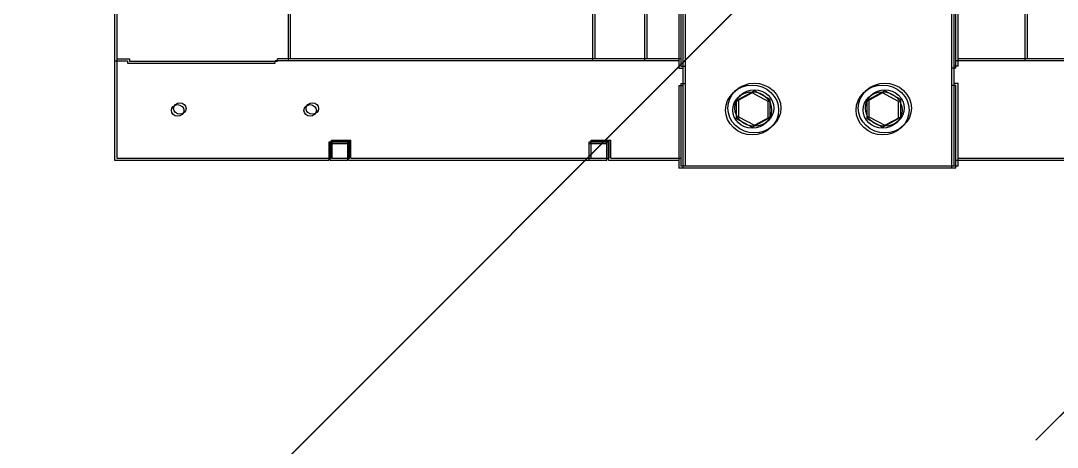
# Model space of a CAD drawing. Header units: inches. Extents: x 4821 to 127877, y 58012 to 433683.
# Drawn here: x 79897 to 81490, y 382483 to 383138 of the extents above; entities that cross this region are included whole.
import ezdxf

# ---------------------------------------------------------------- set-up
doc = ezdxf.new("R2010")
doc.units = ezdxf.units.IN
doc.header["$MEASUREMENT"] = 0
for name, color, linetype in [('A-FURN-FIXD', 10, 'Continuous'), ('A-WALL', 53, 'Continuous'), ('Cloums$0$A-COL-HAT', 8, 'Continuous'), ('EMG - ELEC - ID', 26, 'Continuous'), ('NECB-COLUM', 50, 'Continuous')]:
    doc.layers.add(name, color=color, linetype=linetype)

# ---------------------------------------------------------------- blocks, each defined once
blk = doc.blocks.new('COL BASEMT')
at = {"layer": 'Cloums$0$A-COL-HAT'}
h = blk.add_hatch(dxfattribs=at)
h.set_pattern_fill('ANSI31', color=256, scale=500)
h.set_pattern_definition([(45, (1452118.876, 42013.15), (-44.194174, 44.194174), [])])
h.paths.add_polyline_path([(1693546.9, 345626), (1693946.9, 345626), (1693950.9, 348875.9), (1693546.9, 348875.9)])
h.paths.add_polyline_path([(1688721.9, 335900.9), (1689121.5, 335900.9), (1689121.9, 337327), (1693949.2, 337327), (1693946.9, 345126), (1693546.9, 345126), (1693546.9, 337727), (1688721.9, 337727)])
h.paths.add_polyline_path([(1641271.9, 335200.9), (1640873.7, 335200.9), (1640871.9, 323973.1), (1689121.9, 323973.1), (1689121.4, 335200.9), (1688721.9, 335200.9), (1688721.9, 324373.1), (1641271.9, 324373.1)])
edge = h.paths.add_edge_path()
edge.add_line((1636446.9, 345126), (1636046.9, 345126))
edge.add_line((1636046.9, 345126), (1636049, 337698.9))
edge.add_arc((1626263.1, 338211), 9799.3, 305.31502, 357.00429, ccw=False)
edge.add_line((1631927.8, 330215), (1632171.5, 329896.4))
edge.add_arc((1626336.8, 338141.4), 10100.7, 305.28586, 355.37518)
edge.add_line((1636404.6, 337327), (1640874, 337327))
edge.add_line((1640874, 337327), (1640873.8, 335900.9))
edge.add_line((1640873.8, 335900.9), (1641271.9, 335900.9))
edge.add_line((1641271.9, 335900.9), (1641271.9, 337725.9))
edge.add_line((1641271.9, 337725.9), (1636446.9, 337725.9))
edge.add_line((1636446.9, 337725.9), (1636446.9, 345126))
h.paths.add_polyline_path([(1636046.9, 345626), (1636446.9, 345626), (1636446.9, 348875.9), (1636048.9, 348875.9)])
blk = doc.blocks.new('A$C0e128a0b')
at = {"layer": 'A-FURN-FIXD'}
for p, q in [((1142.2, 2224.7), (1142.2, 963)), ((1263.3, 963), (1263.3, 1152.2)), ((1263.3, 963), (1263.3, 1152.2)), ((1142.2, 1047.5), (1008.3, 1047.5)), ((1151.2, 963), (1052.5, 963)), ((1151.2, 963), (1151.2, 957.6)), ((1172.4, 963), (1172.4, 957.6)), ((1272.9, 963), (1172.4, 963)), ((1272.9, 963), (1263.3, 963)), ((1272.9, 963), (1272.9, 625.2)), ((1272.9, 963), (1272.9, 625.2)), ((1052.5, 957.6), (1272.9, 957.6)), ((1191.7, 893), (1181.2, 873.6)), ((1212.7, 893), (1191.7, 893)), ((1223.2, 873.6), (1212.7, 893)), ((1181.2, 873.6), (1191.7, 854.2)), ((1212.7, 854.2), (1223.2, 873.6)), ((1191.7, 854.2), (1212.7, 854.2)), ((1191.7, 734), (1181.2, 714.6)), ((1212.7, 734), (1191.7, 734)), ((1223.2, 714.6), (1212.7, 734)), ((1181.2, 714.6), (1191.7, 695.2)), ((1212.7, 695.2), (1223.2, 714.6)), ((1191.7, 695.2), (1212.7, 695.2)), ((1272.9, 630.6), (921.6, 630.6)), ((921.6, 625.2), (1151.2, 625.2)), ((1142.2, 625.2), (1142.2, 133.4)), ((1151.2, 625.2), (1151.2, 630.6)), ((1172.4, 625.2), (1172.4, 630.6)), ((1172.4, 625.2), (1272.9, 625.2)), ((1263.3, 539.6), (1263.3, 625.2)), ((1263.3, 625.2), (1272.9, 625.2)), ((1263.3, 539.6), (1263.3, 625.2)), ((921.6, 583.6), (1142.2, 583.6)), ((1241.1, 515.9), (1241.1, 539.6)), ((1263.3, 539.6), (1241.1, 539.6)), ((1263.3, 539.6), (1241.1, 539.6)), ((1241.1, 515.9), (1241.1, 539.6)), ((1263.3, 537.5), (1241.1, 537.5)), ((1263.3, 537.5), (1241.1, 537.5)), ((1243.1, 515.9), (1243.1, 537.5)), ((1243.1, 515.9), (1243.1, 537.5)), ((1263.3, 222.9), (1263.3, 537.5)), ((1263.3, 222.9), (1263.3, 537.5)), ((921.6, 520.2), (1142.2, 520.2)), ((1263.3, 515.9), (1241.1, 515.9)), ((1263.3, 515.9), (1241.1, 515.9)), ((1263.3, 222.9), (1241.1, 222.9)), ((1241.1, 199.2), (1241.1, 222.9)), ((1241.1, 199.2), (1241.1, 222.9)), ((1263.3, 222.9), (1241.1, 222.9)), ((1263.3, 221.8), (1241.1, 221.8)), ((1263.3, 221.8), (1241.1, 221.8)), ((1243.1, 200.3), (1243.1, 221.8)), ((1243.1, 200.3), (1243.1, 221.8)), ((1263.3, 200.3), (1263.3, 221.8)), ((1263.3, 200.3), (1263.3, 221.8)), ((1263.3, 200.3), (1241.1, 200.3)), ((1263.3, 200.3), (1241.1, 200.3)), ((1263.3, 199.2), (1241.1, 199.2)), ((1263.3, 199.2), (1241.1, 199.2)), ((1263.3, -62.4), (1263.3, 199.2)), ((1263.3, -62.4), (1263.3, 199.2)), ((1009, 149.1), (1142.2, 149.1)), ((1145.2, 133.4), (1142.2, 133.4)), ((1145.2, -46.7), (1145.2, 133.4)), ((1142.2, -46.7), (1145.2, -46.7)), ((1142.2, -62.4), (1142.2, -46.7)), ((487.5, -62.4), (1263.3, -62.4)), ((487.5, -62.4), (1263.3, -62.4))]:
    blk.add_line(p, q, dxfattribs=at)
for centre, major_axis, start_param, end_param in [((1202.2, 873.6), (0, 32.3), 3.926991, 10.210176), ((1202.2, 873.6), (0, 23.7), -0.785398, 5.497787), ((1202.2, 714.6), (0, 32.3), 3.926991, 10.210176), ((1202.2, 714.6), (0, -23.7), 2.356194490157437, 8.639379797337023), ((1202.7, 176), (0, 7.54), 3.926991, 10.210176), ((1202.7, 14.5), (0, 7.54), 3.926991, 10.210176)]:
    blk.add_ellipse(centre, major_axis=major_axis, ratio=0.9375, start_param=start_param, end_param=end_param, dxfattribs=at)

msp = doc.modelspace()

# ---------------------------------------------------------------- hatches: boundary and pattern name
at = {"layer": 'A-WALL'}
h = msp.add_hatch(dxfattribs=at)
h.set_pattern_fill('ANSI36', color=3, scale=250)
h.set_pattern_definition([(45, (-1206228.7, -363008.7), (420.9495, 1543.4815), [1984.375, -396.875, 0, -396.875])])
h.paths.add_polyline_path([(86318.1, 396057.4), (78770.3, 396057.4), (78770.3, 379507.4), (86318.1, 379507.4)])
h.paths.add_polyline_path([(35923.5, 396107.4), (28820.3, 396107.4), (28820.3, 387307.4), (35923.5, 387307.4)])
h = msp.add_hatch(dxfattribs=at)
h.set_pattern_fill('ANSI36', color=3, scale=250)
h.set_pattern_definition([(45, (-1206225.3, -363005.7), (420.9495, 1543.4815), [1984.375, -396.875, 0, -396.875])])
h.paths.add_polyline_path([(86321.5, 396060.4), (78773.7, 396060.4), (78773.7, 379510.4), (86321.5, 379510.4)])
h.paths.add_polyline_path([(35926.9, 396110.4), (28823.7, 396110.4), (28823.7, 387310.4), (35926.9, 387310.4)])

# ---------------------------------------------------------------- block references
at = {"layer": 'EMG - ELEC - ID', "xscale": 1.260932877019967, "yscale": 1.260932877019967, "zscale": 1.260932877019967, "rotation": 270.0008681710996}
for p in [(80120, 384516.8), (80123.4, 384519.8)]:
    msp.add_blockref('A$C0e128a0b', p, dxfattribs=at)
at = {"layer": 'NECB-COLUM'}
for p in [(-1607626.5, 42181.5), (-1607623.1, 42184.4)]:
    msp.add_blockref('COL BASEMT', p, dxfattribs=at)

doc.saveas('drawing.dxf')
